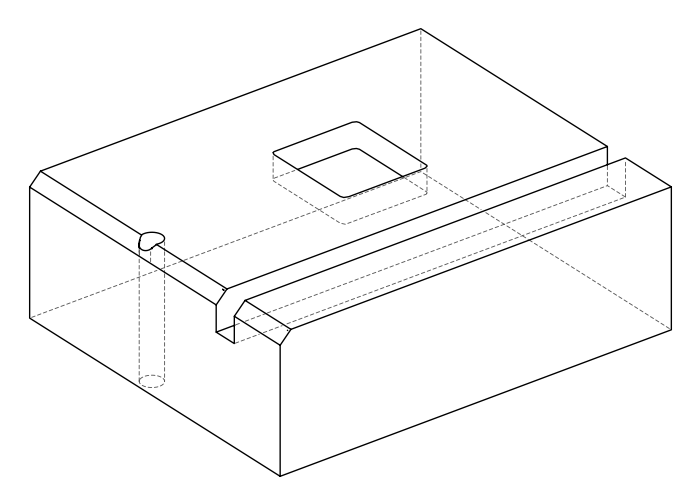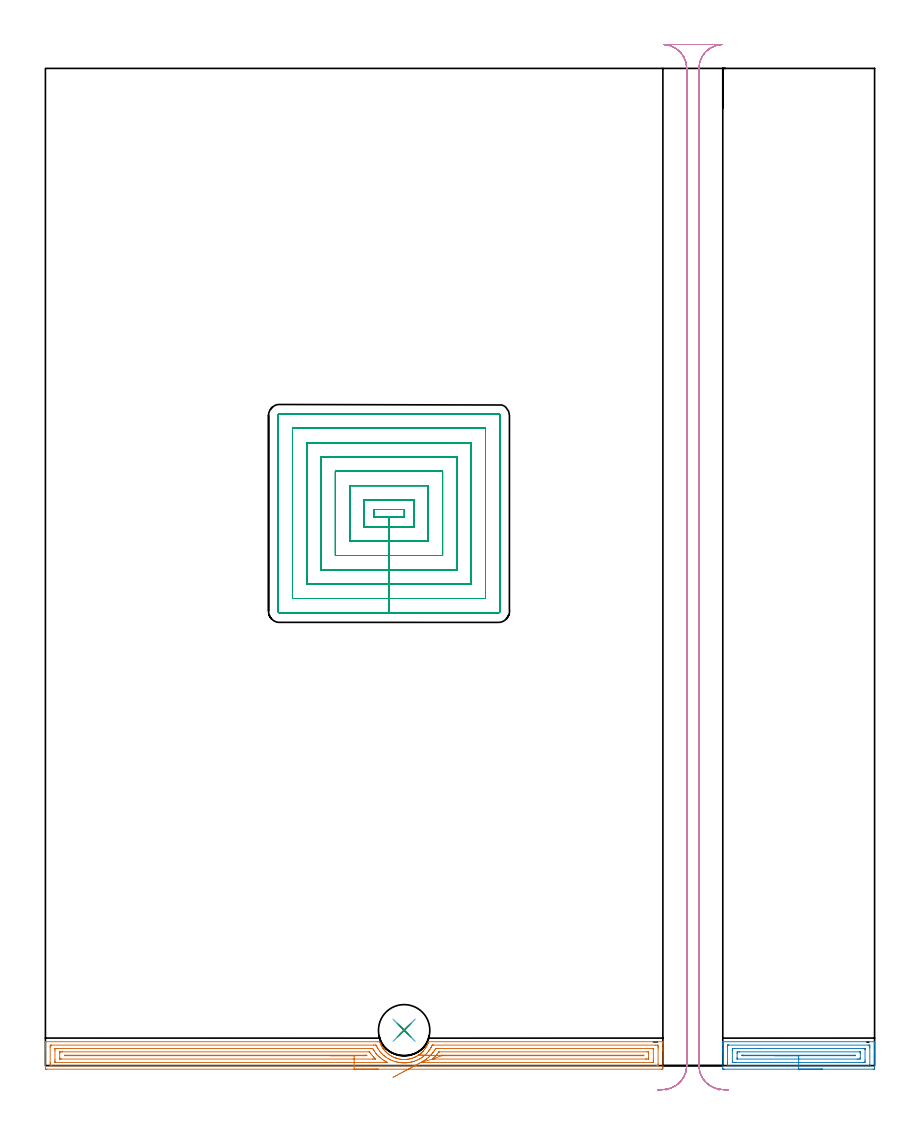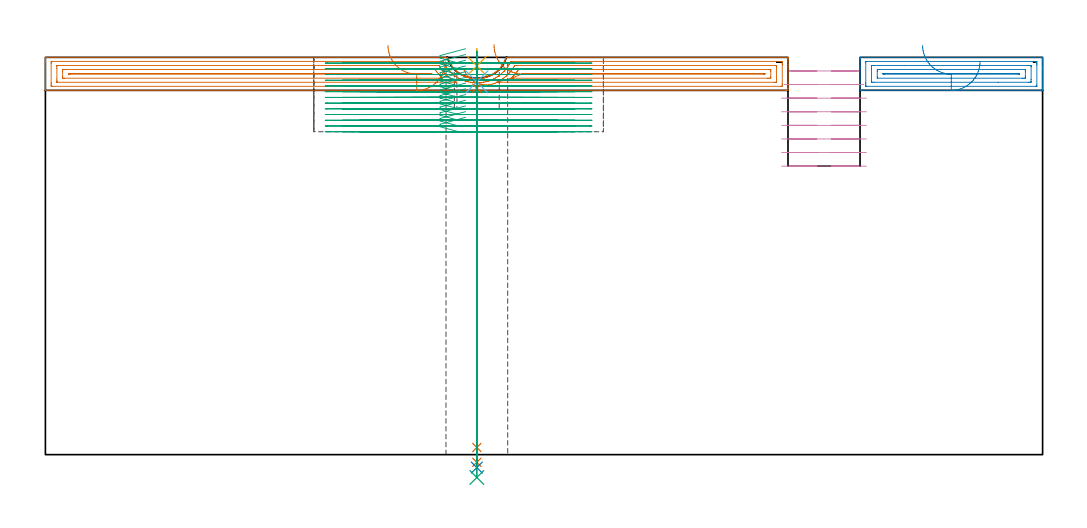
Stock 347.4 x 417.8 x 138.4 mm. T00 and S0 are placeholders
(PLAN: 9 operations, 7 tool changes, 70.7 min)
(1 AREA_MILL | FG_CHAMFER_SURFACE | UGT0205_001 | 10.27 min | 17539 mm3)
(2 AREA_MILL_1 | FG_CHAMFER_SURFACE_1 | UGT0205_001 | 2.71 min | 4625 mm3)
(3 MILL_RECTANGULAR_POCKET | POCKET_RECTANGULAR_STRAIGHT | NXT0201_009 | Follow Part, ap 2, ae 75% | 40.87 min | 238176 mm3)
(4 MILL_RECTANGULAR_SLOT | SLOT_RECTANGULAR | UGT0201_094 | Follow Part, ap 5, ae 75% | 14.92 min | 396633 mm3)
(5 SPOT_DRILL | STEP1HOLE | NXT0321_9005460120000 | 0.05 min | 118 mm3)
(6 DRILL_BLIND_HOLE_INTO_CENTER | STEP1HOLE | UGT0301_180 | 0.04 min | 135 mm3)
(7 GUN_DRILL_THROUGH_HOLE | STEP1HOLE | UGT0307_001 | 0.62 min | 2508 mm3)
(8 SPADE_DRILL_TO_ENLARGE_THROUGH_HOLE | STEP1HOLE | UGT0306_004 | 0.58 min | 16921 mm3)
(9 DRILL_TO_ENLARGE_THROUGH_HOLE | STEP1HOLE | UGT0301_052 | 0.6 min | 30158 mm3)
(TOOL UGT0205_001 | Chamfer Mill 20 x 3 x 45 deg. | D20 FL50 Z2)
(TOOL NXT0201_009 | ENDMILL 8mm [2P460-0800-NA 1630] | D8 FL26 Z6)
(TOOL UGT0201_094 | End mill 20 mm | D20 FL38 Z4)
(TOOL NXT0321_9005460120000 | NC Spot Drill, 142deg, 12mm, Carbide, Uncoated | D12 PA142 FL30 Z2)
(TOOL UGT0301_180 | Twist Drill 5.7 mm | D5.7 PA118 FL55 Z2)
(TOOL UGT0307_001 | Gun Drill 5 mm | D5 PA130 FL24 Z1)
(TOOL UGT0306_004 | Spade Drill 13.5mm | D13.5 PA132 FL10 Z2)
(TOOL UGT0301_052 | Twist Drill 21.5 mm | D21.5 PA118 FL150 Z2)
(OP 1 AREA_MILL)
G17 G21 G94 G90
T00 M6
G54
G17 G0 G90 X139.35 Y-1.5 S1061 M3
G43 Z148.4 H0
Z136.9
G94 G1 X139.312 Z136.028 F250.
X139.198 Z135.164
X139.009 Z134.312
X138.747 Z133.48
X138.413 Z132.674
X138.01 Z131.9
X137.541 Z131.164
X137.01 Z130.472
X136.421 Z129.829
X135.778 Z129.24
X135.086 Z128.708
X134.35 Z128.24
X133.576 Z127.837
X132.77 Z127.503
X131.938 Z127.241
X131.086 Z127.052
X130.222 Z126.938
X129.35 Z126.9
X0.626
X0.193 Y-1.496 Z126.902
X0.01 Y-1.492 Z126.906
X0. Y-1.306 Z127.091
Y6.896 Z135.29
Y8.307 Z136.703
Y8.66 Z137.055
Y9.366 Z137.766
Y9.633 Z138.033
X0.006 Y9.993 Z138.384
X0.008 Y9.997 Z138.388
X0.179 Y10. Z138.4
X139.183
X140.069 Y9.993 Z138.393
X140.077 Y9.977 Z138.377
X140.201 Y9.628 Z138.026
X140.344 Y9.258 Z137.657
X140.43 Y9.06 Z137.458
X140.479 Y8.947 Z137.346
X140.535 Y8.817 Z137.216
X140.747 Y8.382 Z136.779
X140.834 Y8.219 Z136.614
X140.971 Y7.962 Z136.362
X141.086 Y7.778 Z136.173
X141.182 Y7.622 Z136.021
X141.255 Y7.504 Z135.903
X141.269 Y7.483 Z135.882
X141.369 Y7.337 Z135.732
X141.469 Y7.189 Z135.588
X141.547 Y7.074 Z135.473
X141.567 Y7.047 Z135.446
X141.679 Y6.896 Z135.291
X141.875 Y6.627 Z135.027
X142.024 Y6.455 Z134.851
X142.163 Y6.292 Z134.69
X142.255 Y6.183 Z134.582
X142.651 Y5.75 Z134.15
X142.749 Y5.653 Z134.052
X143.206 Y5.236 Z133.636
X143.643 Y4.86 Z133.26
X144.085 Y4.538 Z132.938
X144.536 Y4.233 Z132.632
X144.921 Y3.996 Z132.396
X144.993 Y3.956 Z132.356
X145.173 Y3.856 Z132.255
X145.429 Y3.723 Z132.12
X145.44 Y3.718 Z132.114
X145.873 Y3.512 Z131.912
X145.926 Y3.49 Z131.889
X146.322 Y3.322 Z131.718
X146.516 Y3.249 Z131.645
X146.781 Y3.149 Z131.544
X146.854 Y3.121 Z131.517
X147. Y3.074 Z131.474
X147.009 Y3.071 Z131.471
X147.216 Y3.01 Z131.404
X147.228 Y3.007 Z131.4
X147.675 Y2.885 Z131.279
X148.109 Y2.782 Z131.182
X148.555 Y2.699 Z131.099
X149.002 Y2.635 Z131.035
X149.006 Z131.034
X149.449 Y2.59 Z130.99
X149.922 Y2.562 Z130.959
X149.966 Y2.561 Z130.956
X150.048 Y2.557 Z130.953
X150.119 Y2.555 Z130.948
X150.213 Y2.556 Z130.946
X150.375 Y2.558 Z130.947
X150.498 Z130.952
X150.566 Y2.559 Z130.953
X150.789 Y2.569 Z130.959
X150.804 Y2.57 Z130.96
X151.236 Y2.6 Z130.995
X151.682 Y2.648 Z131.043
X151.698 Y2.651 Z131.045
X151.796 Y2.665 Z131.061
X151.935 Y2.685 Z131.084
X152.129 Y2.714 Z131.113
X152.592 Y2.806 Z131.202
X152.872 Y2.872 Z131.271
X153.023 Y2.909 Z131.307
X153.486 Y3.039 Z131.436
X153.599 Y3.074 Z131.472
X153.746 Y3.12 Z131.518
X154.362 Y3.355 Z131.755
X154.827 Y3.56 Z131.956
X155.039 Y3.662 Z132.061
X155.08 Y3.682 Z132.081
X155.255 Y3.767 Z132.166
X155.421 Y3.857 Z132.256
X155.676 Y3.997 Z132.395
X156.149 Y4.287 Z132.685
X156.565 Y4.573 Z132.971
X156.972 Y4.874 Z133.272
X157.042 Y4.93 Z133.329
X157.161 Y5.034 Z133.434
X157.271 Y5.132 Z133.528
X157.359 Y5.208 Z133.607
X157.494 Y5.326 Z133.725
X157.539 Y5.368 Z133.767
X157.601 Y5.426 Z133.822
X157.657 Y5.478 Z133.876
X157.876 Y5.681 Z134.08
X157.955 Y5.755 Z134.154
X158.139 Y5.958 Z134.356
X158.19 Y6.014 Z134.41
X158.253 Y6.083 Z134.481
X158.345 Y6.183 Z134.582
X158.723 Y6.627 Z135.026
X158.828 Y6.76 Z135.158
X159.112 Y7.155 Z135.554
X159.344 Y7.504 Z135.903
X159.509 Y7.778 Z136.176
X159.722 Y8.13 Z136.529
X159.854 Y8.381 Z136.781
X160.065 Y8.817 Z137.217
X160.188 Y9.101 Z137.501
X160.256 Y9.258 Z137.657
X160.302 Y9.376 Z137.774
X160.365 Y9.542 Z137.935
X160.406 Y9.647 Z138.042
X160.47 Y9.829 Z138.225
X160.512 Y9.941 Z138.335
X160.539 Y9.997 Z138.389
X160.637 Y10. Z138.4
X258.521
X258.692 Y9.997 Z138.388
X258.694 Y9.993 Z138.384
X258.7 Y9.633 Z138.032
Y9.366 Z137.766
Y8.66 Z137.055
Y7.425 Z135.821
Y6.896 Z135.29
Y6.278 Z134.674
Y-0.777 Z127.62
X258.697 Y-1.042 Z127.356
X258.69 Y-1.492 Z126.906
X258.534 Y-1.496 Z126.902
X258.074 Y-1.5 Z126.9
X129.35
Y-0.086 Z128.314
X2.414 Y-0.085 Z128.315
X2.338
X2.037 Y-0.079 Z128.321
X2.01 Y0.019 Z128.419
X2.003 Y0.245 Z128.645
X2.001 Y0.722 Z129.122
X2. Y1.13 Z129.53
X2.001 Y7.778 Z136.178
X2.004 Y8.182 Z136.582
X2.014 Y8.579 Z136.979
X2.414 Y8.584 Z136.984
X2.489 Y8.585 Z136.985
X137.47 Y8.586 Z136.986
X138.289 Y8.585 Z136.985
X138.366 Y8.584 Z136.984
X138.511 Y8.579 Z136.979
X138.575 Y8.488 Z136.888
X138.596 Y8.451 Z136.851
X138.69 Y8.264 Z136.664
X138.942 Y7.778 Z136.178
X139.183 Y7.336 Z135.736
X139.46 Y6.896 Z135.296
X140.077 Y6.008 Z134.408
X140.487 Y5.531 Z133.931
X140.842 Y5.132 Z133.532
X140.971 Y4.993 Z133.393
X141.356 Y4.626 Z133.026
X141.769 Y4.25 Z132.65
X141.865 Y4.167 Z132.567
X142.347 Y3.775 Z132.175
X142.759 Y3.479 Z131.879
X142.801 Y3.451 Z131.851
X142.927 Y3.368 Z131.768
X143.653 Y2.912 Z131.312
X143.928 Y2.757 Z131.157
X144.449 Y2.486 Z130.886
X144.547 Y2.439 Z130.839
X144.638 Y2.396 Z130.796
X145.44 Y2.058 Z130.458
X146.133 Y1.803 Z130.203
X146.334 Y1.738 Z130.138
X146.393 Y1.72 Z130.12
X146.809 Y1.604 Z130.004
X147.228 Y1.502 Z129.902
X147.364 Y1.471 Z129.871
X148.122 Y1.326 Z129.726
X148.453 Y1.278 Z129.678
X149.016 Y1.212 Z129.612
X149.449 Y1.177 Z129.577
X149.91 Y1.151 Z129.551
X150.376 Y1.145 Z129.545
X150.804 Y1.156 Z129.556
X151.232 Y1.182 Z129.582
X151.698 Y1.224 Z129.624
X152.045 Y1.262 Z129.662
X152.592 Y1.345 Z129.745
X152.812 Y1.387 Z129.787
X153.486 Y1.528 Z129.928
X153.548 Y1.543 Z129.943
X153.793 Y1.604 Z130.004
X154.305 Y1.751 Z130.151
X154.38 Y1.773 Z130.173
X154.638 Y1.859 Z130.259
X155.274 Y2.104 Z130.504
X155.545 Y2.218 Z130.618
X156.151 Y2.486 Z130.886
X156.167 Y2.494 Z130.894
X156.743 Y2.801 Z131.201
X157.061 Y2.982 Z131.382
X157.302 Y3.131 Z131.531
X157.676 Y3.368 Z131.768
X157.842 Y3.48 Z131.88
X157.955 Y3.56 Z131.96
X158.353 Y3.858 Z132.258
X158.849 Y4.261 Z132.661
X159.304 Y4.683 Z133.083
X159.743 Y5.107 Z133.507
X159.755 Y5.12 Z133.52
X159.766 Y5.132 Z133.532
X160.168 Y5.595 Z133.995
X160.526 Y6.014 Z134.414
X160.575 Y6.075 Z134.475
X160.637 Y6.156 Z134.556
X160.94 Y6.597 Z134.997
X161.139 Y6.896 Z135.296
X161.29 Y7.133 Z135.533
X161.531 Y7.528 Z135.928
X161.621 Y7.689 Z136.089
X161.666 Y7.778 Z136.178
X161.917 Y8.279 Z136.679
X162.047 Y8.539 Z136.939
X162.073 Y8.579 Z136.979
X162.118 Y8.581 Z136.981
X162.22 Y8.584 Z136.984
X162.425 Y8.585 Z136.985
X162.5 Y8.586 Z136.986
X255.467 Y8.585 Z136.985
X256.286 Y8.581 Z136.981
X256.686 Y8.579 Z136.979
X256.696 Y8.182 Z136.582
X256.699 Y7.778 Z136.178
X256.7 Y7.37 Z135.77
X256.699 Y0.722 Z129.122
X256.696 Y0.318 Z128.718
X256.686 Y-0.079 Z128.321
X256.286 Y-0.085 Z128.315
X256.211
X129.35 Y-0.086 Z128.314
Y1.328 Z129.728
X4.202 Y1.329 Z129.729
X4.109 Y1.33 Z129.73
X4.035 Y1.333 Z129.733
X4.018 Y1.335 Z129.735
X4.01 Y1.35 Z129.75
X4.007 Y1.405 Z129.805
X4.002 Y1.604 Z130.004
X4. Y1.803 Z130.203
Y2.486 Z130.886
Y6.213 Z134.613
X4.002 Y6.896 Z135.296
X4.004 Y7.091 Z135.491
X4.01 Y7.155 Z135.555
X4.063 Y7.164 Z135.564
X4.202 Y7.166 Z135.566
X4.817 Y7.171 Z135.571
X136.501
X137.118 Y7.17 Z135.57
X137.123 Y7.165 Z135.565
X137.276 Y6.896 Z135.296
X137.395 Y6.69 Z135.09
X137.664 Y6.273 Z134.673
X137.844 Y6.014 Z134.414
X138.289 Y5.386 Z133.786
X138.496 Y5.132 Z133.532
X138.81 Y4.76 Z133.16
X139.183 Y4.337 Z132.737
X139.268 Y4.25 Z132.65
X139.678 Y3.852 Z132.252
X140.077 Y3.483 Z131.883
X140.212 Y3.368 Z131.768
X140.971 Y2.756 Z131.156
X141.347 Y2.486 Z130.886
X141.865 Y2.146 Z130.546
X142.2 Y1.934 Z130.334
X142.753 Y1.604 Z130.004
X142.765 Y1.598 Z129.998
X142.989 Y1.475 Z129.875
X143.214 Y1.335 Z129.735
X143.036 Y1.331 Z129.731
X142.923 Y1.329 Z129.729
X129.35 Y1.328 Z129.728
Y2.743 Z131.143
X6.623
X6.136 Y2.746 Z131.146
X6.025 Y2.749 Z131.149
X6.01 Y2.751 Z131.151
X6.007 Y2.772 Z131.172
X6.003 Y2.825 Z131.225
X6.001 Y2.931 Z131.331
X6. Y3.358 Z131.758
Y5.122 Z133.522
X6.001 Y5.568 Z133.968
X6.004 Y5.677 Z134.077
X6.008 Y5.73 Z134.13
X6.011 Y5.75 Z134.15
X6.039 Y5.752 Z134.152
X6.252 Y5.755 Z134.155
X6.883 Y5.757 Z134.157
X7.143
X135.607
X135.698 Y5.755 Z134.155
X135.753 Y5.753 Z134.153
X135.779 Y5.751 Z134.151
X135.8 Y5.723 Z134.123
X135.97 Y5.49 Z133.89
X136.227 Y5.132 Z133.532
X136.501 Y4.753 Z133.153
X136.912 Y4.25 Z132.65
X137.395 Y3.698 Z132.098
X137.705 Y3.368 Z131.768
X138.289 Y2.795 Z131.195
X138.296 Y2.782 Z131.182
X138.289 Y2.75 Z131.15
X138.025 Y2.747 Z131.147
X137.395 Y2.743 Z131.143
X137.135
X129.35
Y4.157 Z132.557
X8.577
X8.388 Y4.159 Z132.559
X8.02 Y4.164 Z132.564
X8.01 Y4.25 Z132.65
Y4.326 Z132.726
X8.294 Y4.337 Z132.737
X8.483 Y4.342 Z132.742
X8.577 Y4.343 Z132.743
X133.914
X134.103 Y4.341 Z132.741
X134.479 Y4.336 Z132.736
X134.543 Y4.332 Z132.732
X134.553 Y4.323 Z132.723
X134.574 Y4.299 Z132.699
X134.607 Y4.25 Z132.65
X134.647 Y4.184 Z132.584
X134.63 Y4.163 Z132.563
X134.623 Y4.16 Z132.56
X133.82 Y4.158 Z132.558
X133.02 Y4.157 Z132.557
X129.35
X128.478 Z132.595
X127.613 Z132.709
X126.762 Z132.898
X125.93 Z133.16
X125.124 Z133.494
X124.35 Z133.897
X123.614 Z134.365
X122.922 Z134.896
X122.279 Z135.486
X121.69 Z136.129
X121.158 Z136.821
X120.69 Z137.557
X120.287 Z138.331
X119.953 Z139.137
X119.691 Z139.969
X119.502 Z140.82
X119.388 Z141.685
X119.35 Z142.557
G0 X145.595 Y-4.935 Z134.519
G1 X145.953 Y-4.744 Z133.747
X146.369 Y-4.522 Z133.013
X146.84 Y-4.27 Z132.323
X147.362 Y-3.991 Z131.682
X147.931 Y-3.687 Z131.096
X148.544 Y-3.36 Z130.567
X149.194 Y-3.012 Z130.102
X149.878 Y-2.647 Z129.702
X150.59 Y-2.266 Z129.371
X151.325 Y-1.874 Z129.112
X152.077 Y-1.472 Z128.927
X152.84 Y-1.064 Z128.817
X153.609 Y-0.654 Z128.782
X154.378 Y-0.243 Z128.824
X155.14 Y0.164 Z128.941
X155.89 Y0.565 Z129.133
X156.623 Y0.957 Z129.399
X157.333 Y1.336 Z129.736
X157.955 Y1.67 Z130.07
X158.472 Y1.976 Z130.376
X158.849 Y2.211 Z130.611
X159.017 Y2.321 Z130.721
X159.261 Y2.486 Z130.886
X159.539 Y2.687 Z131.087
X159.743 Y2.84 Z131.24
X160.39 Y3.368 Z131.768
X160.522 Y3.481 Z131.881
X160.637 Y3.585 Z131.985
X160.981 Y3.911 Z132.311
X161.33 Y4.25 Z132.65
X161.428 Y4.351 Z132.751
X161.531 Y4.461 Z132.861
X161.845 Y4.822 Z133.222
X162.11 Y5.132 Z133.532
X162.251 Y5.304 Z133.704
X162.425 Y5.526 Z133.926
X162.628 Y5.813 Z134.213
X162.765 Y6.014 Z134.414
X162.982 Y6.346 Z134.746
X163.319 Y6.884 Z135.284
X163.443 Y7.085 Z135.485
X163.489 Y7.159 Z135.559
X163.654 Y7.164 Z135.564
X163.936 Y7.169 Z135.569
X164.213 Y7.171 Z135.571
X164.827
X254.498
X254.591 Y7.17 Z135.57
X254.665 Y7.167 Z135.567
X254.682 Y7.165 Z135.565
X254.69 Y7.15 Z135.55
X254.693 Y7.095 Z135.495
X254.698 Y6.896 Z135.296
X254.7 Y6.697 Z135.097
Y2.287 Z130.687
X254.698 Y1.604 Z130.004
X254.696 Y1.409 Z129.809
X254.69 Y1.345 Z129.745
X254.637 Y1.335 Z129.735
X254.498 Y1.334 Z129.734
X253.883 Y1.329 Z129.729
X157.955
X157.339 Y1.331 Z129.731
X157.333 Y1.336 Z129.736
X162.287 Y2.75 Z131.15
X162.358 Y2.839 Z131.239
X162.374 Y2.856 Z131.256
X162.425 Y2.907 Z131.307
X162.66 Y3.136 Z131.536
X162.895 Y3.368 Z131.768
X163.102 Y3.582 Z131.982
X163.319 Y3.816 Z132.216
X163.523 Y4.049 Z132.449
X163.695 Y4.25 Z132.65
X163.927 Y4.532 Z132.932
X164.213 Y4.891 Z133.291
X164.314 Y5.032 Z133.432
X164.385 Y5.132 Z133.532
X164.677 Y5.555 Z133.955
X164.806 Y5.736 Z134.136
X164.817 Y5.749 Z134.149
X164.831 Y5.752 Z134.152
X164.869 Y5.755 Z134.155
X164.948 Y5.757 Z134.157
X165.107
X252.077
X252.564 Y5.754 Z134.154
X252.675 Y5.751 Z134.151
X252.69 Y5.749 Z134.149
X252.693 Y5.728 Z134.128
X252.697 Y5.675 Z134.075
X252.699 Y5.569 Z133.969
X252.7 Y5.142 Z133.542
Y3.378 Z131.778
X252.699 Y2.932 Z131.332
X252.696 Y2.823 Z131.223
X252.692 Y2.77 Z131.17
X252.689 Y2.75 Z131.15
X252.661 Y2.748 Z131.148
X252.448 Y2.745 Z131.145
X251.817 Y2.743 Z131.143
X251.557
X163.059
X162.673 Y2.745 Z131.145
X162.287 Y2.75 Z131.15
X166.001 Y4.164 Z132.564
Y4.252 Z132.652
X166.06 Y4.32 Z132.72
X166.081 Y4.336 Z132.736
X166.101 Y4.339 Z132.739
X166.2 Y4.342 Z132.742
X166.4 Y4.343 Z132.743
X166.8
X250.123
X250.312 Y4.341 Z132.741
X250.68 Y4.336 Z132.736
X250.69 Y4.25 Z132.65
Y4.174 Z132.574
X250.406 Y4.163 Z132.563
X250.218 Y4.158 Z132.558
X250.123 Y4.157 Z132.557
X166.894
X166.09 Y4.161 Z132.561
X166.001 Y4.164 Z132.564
X165.131 Y4.19 Z132.628
X164.27 Y4.215 Z132.767
X163.425 Y4.24 Z132.981
X162.601 Y4.264 Z133.268
X161.806 Y4.288 Z133.625
X161.044 Y4.31 Z134.051
X160.323 Y4.332 Z134.541
X159.647 Y4.352 Z135.092
X159.022 Y4.37 Z135.701
X158.452 Y4.387 Z136.361
X157.942 Y4.402 Z137.068
X157.496 Y4.415 Z137.818
X157.116 Y4.427 Z138.603
X156.806 Y4.436 Z139.418
X156.569 Y4.443 Z140.258
X156.405 Y4.448 Z141.115
X156.317 Y4.45 Z141.983
X156.305 Y4.451 Z142.855
G0 Z148.4
M5
M2
(OP 2 AREA_MILL_1)
G17 G21 G94 G90
T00 M6
G54
G17 G0 G90 X325.6 Y-1.5 S1061 M3
G43 Z148.4 H0
Z136.9
G94 G1 X325.562 Z136.028 F250.
X325.448 Z135.164
X325.259 Z134.312
X324.997 Z133.48
X324.663 Z132.674
X324.26 Z131.9
X323.792 Z131.164
X323.26 Z130.472
X322.671 Z129.829
X322.028 Z129.24
X321.336 Z128.708
X320.6 Z128.24
X319.826 Z127.837
X319.02 Z127.503
X318.188 Z127.241
X317.336 Z127.052
X316.472 Z126.938
X315.6 Z126.9
X284.394
X283.961 Y-1.496 Z126.902
X283.81 Y-1.491 Z126.906
X283.8 Y-1.336 Z127.061
Y6.014 Z134.409
Y6.603 Z135.001
Y6.896 Z135.293
Y8.66 Z137.055
Y9.244 Z137.644
Y9.542 Z137.941
Y9.697 Z138.096
X283.81 Y9.994 Z138.393
X283.948 Y10. Z138.4
X347.252
X347.39 Y9.994 Z138.393
X347.4 Y9.696 Z138.095
Y9.244 Z137.644
Y8.66 Z137.055
Y6.603 Z135.001
Y6.014 Z134.409
Y5.427 Z133.822
Y-0.455 Z127.942
X347.396 Y-1.042 Z127.355
X347.391 Y-1.491 Z126.906
X347.265 Y-1.495 Z126.902
X346.806 Y-1.5 Z126.9
X315.6
Y-0.086 Z128.314
X286.177 Y-0.085 Z128.315
X286.101 Y-0.084 Z128.316
X285.814 Y-0.079 Z128.321
X285.809 Y0.013 Z128.413
X285.802 Y0.211 Z128.611
X285.8 Y0.722 Z129.122
Y1.095 Z129.495
X285.801 Y8.149 Z136.549
X285.808 Y8.523 Z136.923
X285.81 Y8.57 Z136.97
X285.824 Y8.579 Z136.979
X285.871 Y8.581 Z136.981
X285.973 Y8.584 Z136.984
X286.177 Y8.586 Z136.986
X286.252
X345.023 Y8.585 Z136.985
X345.099 Y8.584 Z136.984
X345.386 Y8.579 Z136.979
X345.391 Y8.487 Z136.887
X345.398 Y8.289 Z136.689
X345.4 Y7.778 Z136.178
Y7.405 Z135.805
X345.399 Y0.351 Z128.751
X345.392 Y-0.023 Z128.377
X345.39 Y-0.07 Z128.33
X345.376 Y-0.079 Z128.321
X345.329 Y-0.081 Z128.319
X345.227 Y-0.084 Z128.316
X345.023 Y-0.086 Z128.314
X344.948
X315.6
Y1.328 Z129.728
X288.852 Y1.329 Z129.729
X288.237 Y1.33 Z129.73
X287.96 Y1.333 Z129.733
X287.869 Y1.335 Z129.735
X287.81 Y1.346 Z129.746
X287.806 Y1.446 Z129.846
X287.802 Y1.604 Z130.004
X287.8 Y1.762 Z130.162
Y6.172 Z134.572
X287.806 Y6.896 Z135.296
X287.809 Y7.046 Z135.446
X287.83 Y7.165 Z135.565
X287.96 Y7.166 Z135.566
X288.574 Y7.171 Z135.571
X299.328
X342.348
X342.963 Y7.17 Z135.57
X343.24 Y7.167 Z135.567
X343.331 Y7.164 Z135.564
X343.39 Y7.154 Z135.554
X343.394 Y7.054 Z135.454
X343.398 Y6.896 Z135.296
X343.4 Y6.738 Z135.138
Y2.328 Z130.728
X343.395 Y1.604 Z130.004
X343.391 Y1.454 Z129.854
X343.37 Y1.335 Z129.735
X343.24 Y1.334 Z129.734
X342.626 Y1.329 Z129.729
X331.935 Y1.328 Z129.728
X315.6
Y2.743 Z131.143
X289.907
X289.86 Y2.744 Z131.144
X289.828 Y2.746 Z131.146
X289.814 Y2.749 Z131.149
X289.81 Y2.761 Z131.161
X289.804 Y2.944 Z131.344
X289.8 Y3.312 Z131.712
X289.801 Y5.132 Z133.532
X289.806 Y5.545 Z133.945
X289.81 Y5.745 Z134.145
X290.01 Y5.75 Z134.15
X290.635 Y5.756 Z134.156
X290.895 Y5.757 Z134.157
X341.293
X341.34 Y5.756 Z134.156
X341.372 Y5.754 Z134.154
X341.386 Y5.751 Z134.151
X341.39 Y5.739 Z134.139
X341.396 Y5.556 Z133.956
X341.4 Y5.188 Z133.588
Y3.424 Z131.824
Y3.368 Z131.768
X341.394 Y2.955 Z131.355
X341.39 Y2.755 Z131.155
X341.19 Y2.75 Z131.15
X340.565 Y2.744 Z131.144
X340.305 Y2.743 Z131.143
X315.6
Y4.157 Z132.557
X292.418
X292.324 Y4.158 Z132.558
X292.136 Y4.161 Z132.561
X291.81 Y4.17 Z132.57
X291.808 Y4.25 Z132.65
X291.81 Y4.324 Z132.724
X291.821 Y4.336 Z132.736
X291.917 Y4.34 Z132.74
X292.042 Y4.342 Z132.742
X292.23 Y4.343 Z132.743
X292.324
X338.782
X338.876 Y4.342 Z132.742
X339.064 Y4.339 Z132.739
X339.39 Y4.33 Z132.73
X339.392 Y4.25 Z132.65
X339.39 Y4.176 Z132.576
X339.379 Y4.164 Z132.564
X339.284 Y4.16 Z132.56
X339.159 Y4.158 Z132.558
X338.97 Y4.157 Z132.557
X338.876
X315.6
X314.728 Z132.595
X313.864 Z132.709
X313.012 Z132.898
X312.18 Z133.16
X311.374 Z133.494
X310.6 Z133.897
X309.864 Z134.365
X309.172 Z134.896
X308.529 Z135.486
X307.94 Z136.129
X307.408 Z136.821
X306.94 Z137.557
X306.537 Z138.331
X306.203 Z139.137
X305.941 Z139.969
X305.752 Z140.82
X305.638 Z141.685
X305.6 Z142.557
G0 Z148.4
M5
M2
(OP 3 MILL_RECTANGULAR_POCKET)
G17 G21 G94 G90
T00 M6
G54
G17 G0 G90 X146.382 Y233. S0 M3
G43 Z148.4 H1
Z141.4
G94 G1 X137.5 Z139.02 F250.
Y229.7 Z138.136
X143.95 Z136.408
X150.4 F500.
Y233.
X137.5
Y229.7
X143.95
Y225.7
X154.4
Y237.
X133.5
Y225.7
X143.95
Y219.7
X160.4
Y243.
X127.5
Y219.7
X143.95
Y213.7
X166.4
Y249.
X121.5
Y213.7
X143.95
Y207.7
X172.4
Y255.
X115.5
Y207.7
X143.95
Y201.7
X178.4
Y261.
X109.5
Y201.7
X143.95
Y195.7
X184.4
Y267.
X103.5
Y195.7
X143.95
Y189.7
X189.8
G3 X190.4 Y190.3 R0.6
G1 Y272.4
G3 X189.8 Y273. R0.6
G1 X98.1
G3 X97.5 Y272.4 R0.6
G1 Y190.3
G3 X98.1 Y189.7 R0.6
G1 X143.95
X144.95
G0 X146.382 Y233. Z139.408
G1 X137.5 Z137.028 F250.
Y229.7 Z136.144
X143.95 Z134.415
X150.4 F500.
Y233.
X137.5
Y229.7
X143.95
Y225.7
X154.4
Y237.
X133.5
Y225.7
X143.95
Y219.7
X160.4
Y243.
X127.5
Y219.7
X143.95
Y213.7
X166.4
Y249.
X121.5
Y213.7
X143.95
Y207.7
X172.4
Y255.
X115.5
Y207.7
X143.95
Y201.7
X178.4
Y261.
X109.5
Y201.7
X143.95
Y195.7
X184.4
Y267.
X103.5
Y195.7
X143.95
Y189.7
X189.8
G3 X190.4 Y190.3 R0.6
G1 Y272.4
G3 X189.8 Y273. R0.6
G1 X98.1
G3 X97.5 Y272.4 R0.6
G1 Y190.3
G3 X98.1 Y189.7 R0.6
G1 X143.95
X144.95
G0 X146.382 Y233. Z137.415
G1 X137.5 Z135.036 F250.
Y229.7 Z134.151
X143.95 Z132.423
X150.4 F500.
Y233.
X137.5
Y229.7
X143.95
Y225.7
X154.4
Y237.
X133.5
Y225.7
X143.95
Y219.7
X160.4
Y243.
X127.5
Y219.7
X143.95
Y213.7
X166.4
Y249.
X121.5
Y213.7
X143.95
Y207.7
X172.4
Y255.
X115.5
Y207.7
X143.95
Y201.7
X178.4
Y261.
X109.5
Y201.7
X143.95
Y195.7
X184.4
Y267.
X103.5
Y195.7
X143.95
Y189.7
X189.8
G3 X190.4 Y190.3 R0.6
G1 Y272.4
G3 X189.8 Y273. R0.6
G1 X98.1
G3 X97.5 Y272.4 R0.6
G1 Y190.3
G3 X98.1 Y189.7 R0.6
G1 X143.95
X144.95
G0 X146.382 Y233. Z135.423
G1 X137.5 Z133.043 F250.
Y229.7 Z132.159
X143.95 Z130.431
X150.4 F500.
Y233.
X137.5
Y229.7
X143.95
Y225.7
X154.4
Y237.
X133.5
Y225.7
X143.95
Y219.7
X160.4
Y243.
X127.5
Y219.7
X143.95
Y213.7
X166.4
Y249.
X121.5
Y213.7
X143.95
Y207.7
X172.4
Y255.
X115.5
Y207.7
X143.95
Y201.7
X178.4
Y261.
X109.5
Y201.7
X143.95
Y195.7
X184.4
Y267.
X103.5
Y195.7
X143.95
Y189.7
X189.8
G3 X190.4 Y190.3 R0.6
G1 Y272.4
G3 X189.8 Y273. R0.6
G1 X98.1
G3 X97.5 Y272.4 R0.6
G1 Y190.3
G3 X98.1 Y189.7 R0.6
G1 X143.95
X144.95
G0 X146.382 Y233. Z133.431
G1 X137.5 Z131.051 F250.
Y229.7 Z130.167
X143.95 Z128.438
X150.4 F500.
Y233.
X137.5
Y229.7
X143.95
Y225.7
X154.4
Y237.
X133.5
Y225.7
X143.95
Y219.7
X160.4
Y243.
X127.5
Y219.7
X143.95
Y213.7
X166.4
Y249.
X121.5
Y213.7
X143.95
Y207.7
X172.4
Y255.
X115.5
Y207.7
X143.95
Y201.7
X178.4
Y261.
X109.5
Y201.7
X143.95
Y195.7
X184.4
Y267.
X103.5
Y195.7
X143.95
Y189.7
X189.8
G3 X190.4 Y190.3 R0.6
G1 Y272.4
G3 X189.8 Y273. R0.6
G1 X98.1
G3 X97.5 Y272.4 R0.6
G1 Y190.3
G3 X98.1 Y189.7 R0.6
G1 X143.95
X144.95
G0 X146.382 Y233. Z131.438
G1 X137.5 Z129.059 F250.
Y229.7 Z128.174
X143.95 Z126.446
X150.4 F500.
Y233.
X137.5
Y229.7
X143.95
Y225.7
X154.4
Y237.
X133.5
Y225.7
X143.95
Y219.7
X160.4
Y243.
X127.5
Y219.7
X143.95
Y213.7
X166.4
Y249.
X121.5
Y213.7
X143.95
Y207.7
X172.4
Y255.
X115.5
Y207.7
X143.95
Y201.7
X178.4
Y261.
X109.5
Y201.7
X143.95
Y195.7
X184.4
Y267.
X103.5
Y195.7
X143.95
Y189.7
X189.8
G3 X190.4 Y190.3 R0.6
G1 Y272.4
G3 X189.8 Y273. R0.6
G1 X98.1
G3 X97.5 Y272.4 R0.6
G1 Y190.3
G3 X98.1 Y189.7 R0.6
G1 X143.95
X144.95
G0 X146.382 Y233. Z129.446
G1 X137.5 Z127.066 F250.
Y229.7 Z126.182
X143.95 Z124.454
X150.4 F500.
Y233.
X137.5
Y229.7
X143.95
Y225.7
X154.4
Y237.
X133.5
Y225.7
X143.95
Y219.7
X160.4
Y243.
X127.5
Y219.7
X143.95
Y213.7
X166.4
Y249.
X121.5
Y213.7
X143.95
Y207.7
X172.4
Y255.
X115.5
Y207.7
X143.95
Y201.7
X178.4
Y261.
X109.5
Y201.7
X143.95
Y195.7
X184.4
Y267.
X103.5
Y195.7
X143.95
Y189.7
X189.8
G3 X190.4 Y190.3 R0.6
G1 Y272.4
G3 X189.8 Y273. R0.6
G1 X98.1
G3 X97.5 Y272.4 R0.6
G1 Y190.3
G3 X98.1 Y189.7 R0.6
G1 X143.95
X144.95
G0 X146.382 Y233. Z127.454
G1 X137.5 Z125.074 F250.
Y229.7 Z124.19
X143.95 Z122.462
X150.4 F500.
Y233.
X137.5
Y229.7
X143.95
Y225.7
X154.4
Y237.
X133.5
Y225.7
X143.95
Y219.7
X160.4
Y243.
X127.5
Y219.7
X143.95
Y213.7
X166.4
Y249.
X121.5
Y213.7
X143.95
Y207.7
X172.4
Y255.
X115.5
Y207.7
X143.95
Y201.7
X178.4
Y261.
X109.5
Y201.7
X143.95
Y195.7
X184.4
Y267.
X103.5
Y195.7
X143.95
Y189.7
X189.8
G3 X190.4 Y190.3 R0.6
G1 Y272.4
G3 X189.8 Y273. R0.6
G1 X98.1
G3 X97.5 Y272.4 R0.6
G1 Y190.3
G3 X98.1 Y189.7 R0.6
G1 X143.95
X144.95
G0 X146.382 Y233. Z125.462
G1 X137.5 Z123.082 F250.
Y229.7 Z122.197
X143.95 Z120.469
X150.4 F500.
Y233.
X137.5
Y229.7
X143.95
Y225.7
X154.4
Y237.
X133.5
Y225.7
X143.95
Y219.7
X160.4
Y243.
X127.5
Y219.7
X143.95
Y213.7
X166.4
Y249.
X121.5
Y213.7
X143.95
Y207.7
X172.4
Y255.
X115.5
Y207.7
X143.95
Y201.7
X178.4
Y261.
X109.5
Y201.7
X143.95
Y195.7
X184.4
Y267.
X103.5
Y195.7
X143.95
Y189.7
X189.8
G3 X190.4 Y190.3 R0.6
G1 Y272.4
G3 X189.8 Y273. R0.6
G1 X98.1
G3 X97.5 Y272.4 R0.6
G1 Y190.3
G3 X98.1 Y189.7 R0.6
G1 X143.95
X144.95
G0 X146.382 Y233. Z123.469
G1 X137.5 Z121.089 F250.
Y229.7 Z120.205
X143.95 Z118.477
X150.4 F500.
Y233.
X137.5
Y229.7
X143.95
Y225.7
X154.4
Y237.
X133.5
Y225.7
X143.95
Y219.7
X160.4
Y243.
X127.5
Y219.7
X143.95
Y213.7
X166.4
Y249.
X121.5
Y213.7
X143.95
Y207.7
X172.4
Y255.
X115.5
Y207.7
X143.95
Y201.7
X178.4
Y261.
X109.5
Y201.7
X143.95
Y195.7
X184.4
Y267.
X103.5
Y195.7
X143.95
Y189.7
X189.8
G3 X190.4 Y190.3 R0.6
G1 Y272.4
G3 X189.8 Y273. R0.6
G1 X98.1
G3 X97.5 Y272.4 R0.6
G1 Y190.3
G3 X98.1 Y189.7 R0.6
G1 X143.95
X144.95
G0 X146.382 Y233. Z121.477
G1 X137.5 Z119.097 F250.
Y229.7 Z118.213
X143.95 Z116.485
X150.4 F500.
Y233.
X137.5
Y229.7
X143.95
Y225.7
X154.4
Y237.
X133.5
Y225.7
X143.95
Y219.7
X160.4
Y243.
X127.5
Y219.7
X143.95
Y213.7
X166.4
Y249.
X121.5
Y213.7
X143.95
Y207.7
X172.4
Y255.
X115.5
Y207.7
X143.95
Y201.7
X178.4
Y261.
X109.5
Y201.7
X143.95
Y195.7
X184.4
Y267.
X103.5
Y195.7
X143.95
Y189.7
X189.8
G3 X190.4 Y190.3 R0.6
G1 Y272.4
G3 X189.8 Y273. R0.6
G1 X98.1
G3 X97.5 Y272.4 R0.6
G1 Y190.3
G3 X98.1 Y189.7 R0.6
G1 X143.95
X144.95
G0 X146.382 Y233. Z119.485
G1 X137.5 Z117.105 F250.
Y229.7 Z116.221
X143.95 Z114.492
X150.4 F500.
Y233.
X137.5
Y229.7
X143.95
Y225.7
X154.4
Y237.
X133.5
Y225.7
X143.95
Y219.7
X160.4
Y243.
X127.5
Y219.7
X143.95
Y213.7
X166.4
Y249.
X121.5
Y213.7
X143.95
Y207.7
X172.4
Y255.
X115.5
Y207.7
X143.95
Y201.7
X178.4
Y261.
X109.5
Y201.7
X143.95
Y195.7
X184.4
Y267.
X103.5
Y195.7
X143.95
Y189.7
X189.8
G3 X190.4 Y190.3 R0.6
G1 Y272.4
G3 X189.8 Y273. R0.6
G1 X98.1
G3 X97.5 Y272.4 R0.6
G1 Y190.3
G3 X98.1 Y189.7 R0.6
G1 X143.95
X144.95
G0 X146.382 Y233. Z117.492
G1 X137.5 Z115.113 F250.
Y229.7 Z114.228
X143.95 Z112.5
X150.4 F500.
Y233.
X137.5
Y229.7
X143.95
Y225.7
X154.4
Y237.
X133.5
Y225.7
X143.95
Y219.7
X160.4
Y243.
X127.5
Y219.7
X143.95
Y213.7
X166.4
Y249.
X121.5
Y213.7
X143.95
Y207.7
X172.4
Y255.
X115.5
Y207.7
X143.95
Y201.7
X178.4
Y261.
X109.5
Y201.7
X143.95
Y195.7
X184.4
Y267.
X103.5
Y195.7
X143.95
Y189.7
X189.8
G3 X190.4 Y190.3 R0.6
G1 Y272.4
G3 X189.8 Y273. R0.6
G1 X98.1
G3 X97.5 Y272.4 R0.6
G1 Y190.3
G3 X98.1 Y189.7 R0.6
G1 X143.95
X144.95
G0 Z148.4
M5
M2
(OP 4 MILL_RECTANGULAR_SLOT)
G17 G21 G94 G90
T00 M6
G54
G17 G0 G90 X282.47 Y-10.355 S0 M3
G43 Z148.4 H0
Z133.662
G94 G1 X279.73 Y-9.134 F250.
G2 X273.8 Y0. R10. F500.
G1 Y417.8
G2 X283.353 Y427.79 R10.
G1 X259.147
G2 X268.7 Y417.8 R10.
G1 Y0.
G2 X262.771 Y-9.134 R10.
G1 X260.031 Y-10.355 F250.
G0 X285.042 Y-10.366 Z128.925
G1 X282.087 Y-9.852
G2 X273.8 Y0. R10. F500.
G1 Y417.8
G2 X283.353 Y427.79 R10.
G1 X259.147
G2 X268.7 Y417.8 R10.
G1 Y0.
G2 X260.397 Y-9.855 R10.
G1 X257.441 Y-10.364 F250.
G0 X286.017 Y-10.202 Z124.187
G1 X283.026 Y-9.97
G2 X273.8 Y0. R10. F500.
G1 Y417.8
G2 X283.353 Y427.79 R10.
G1 Y427.8
X259.147
Y427.79
G2 X268.7 Y417.8 R10.
G1 Y0.
G2 X259.474 Y-9.97 R10.
G1 X256.483 Y-10.202 F250.
G0 X286.017 Z119.45
G1 X283.026 Y-9.97
G2 X273.8 Y0. R10. F500.
G1 Y417.8
G2 X283.353 Y427.79 R10.
G1 Y427.8
X259.147
Y427.79
G2 X268.7 Y417.8 R10.
G1 Y0.
G2 X259.474 Y-9.97 R10.
G1 X256.483 Y-10.202 F250.
G0 X286.017 Z114.712
G1 X283.026 Y-9.97
G2 X273.8 Y0. R10. F500.
G1 Y417.8
G2 X283.353 Y427.79 R10.
G1 Y427.8
X259.147
Y427.79
G2 X268.7 Y417.8 R10.
G1 Y0.
G2 X259.474 Y-9.97 R10.
G1 X256.483 Y-10.202 F250.
G0 X286.017 Z109.975
G1 X283.026 Y-9.97
G2 X273.8 Y0. R10. F500.
G1 Y417.8
G2 X283.353 Y427.79 R10.
G1 Y427.8
X259.147
Y427.79
G2 X268.7 Y417.8 R10.
G1 Y0.
G2 X259.474 Y-9.97 R10.
G1 X256.483 Y-10.202 F250.
G0 X286.017 Z105.237
G1 X283.026 Y-9.97
G2 X273.8 Y0. R10. F500.
G1 Y417.8
G2 X283.353 Y427.79 R10.
G1 Y427.8
X259.147
Y427.79
G2 X268.7 Y417.8 R10.
G1 Y0.
G2 X259.474 Y-9.97 R10.
G1 X256.483 Y-10.202 F250.
G0 X286.017 Z100.5
G1 X283.026 Y-9.97
G2 X273.8 Y0. R10. F500.
G1 Y417.8
G2 X283.353 Y427.79 R10.
G1 Y427.8
X259.147
Y427.79
G2 X268.7 Y417.8 R10.
G1 Y0.
G2 X259.474 Y-9.97 R10.
G1 X256.483 Y-10.202 F250.
G0 Z148.4
M5
M2
(OP 5 SPOT_DRILL)
G17 G21 G94 G90
T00 M6
G54
G17 G0 G90 X150.3 Y14.8 S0 M3
G43 Z148.4 H0
G94 G81 G98 Z135.4 F250. R141.4
G80
M5
M2
(OP 6 DRILL_BLIND_HOLE_INTO_CENTER)
G17 G21 G94 G90
T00 M6
G54
G17 G0 G90 X150.3 Y14.8 S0 M3
G43 Z148.4 H0
G94 G81 G98 Z129.85 F250. R140.4
G80
M5
M2
(OP 7 GUN_DRILL_THROUGH_HOLE)
G17 G21 G94 G90
T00 M6
G54
G17 G0 G90 X150.3 Y14.8 M8
G43 Z148.4 H0
Z136.512
S716 M3
G94 G1 Z127.686 F125. M26
G4 X.084
Z2.5 F250.
G4 X.084
Z-2.666 F125.
G4 X.084
M5
M9
G0 Z136.512
Z148.4
M2
(OP 8 SPADE_DRILL_TO_ENLARGE_THROUGH_HOLE)
G17 G21 G94 G90
T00 M6
G54
G17 G0 G90 X150.3 Y14.8 S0 M3
G43 Z148.4 H0
G94 G73 G98 Z-4.505 F250. Q12.991 R140.4
G80
M5
M2
(OP 9 DRILL_TO_ENLARGE_THROUGH_HOLE)
G17 G21 G94 G90
T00 M6
G54
G17 G0 G90 X150.3 Y14.8 S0 M3
G43 Z148.4 H0
G94 G73 G98 Z-7.959 F250. Q20.908 R140.4
G80
M5
M2
